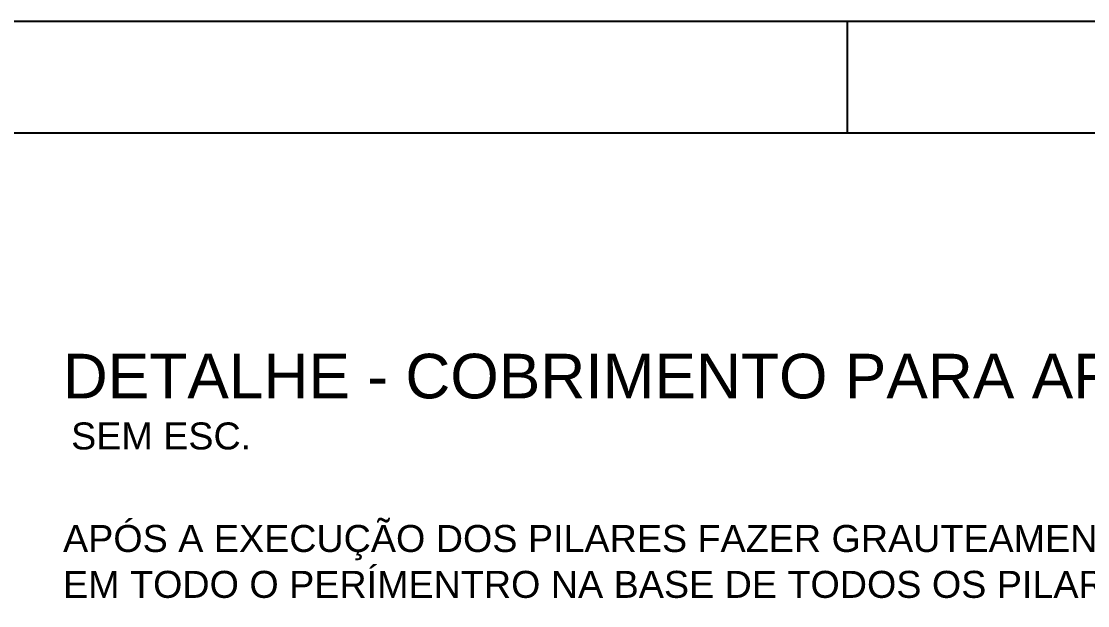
# Model space of a CAD drawing. Extents: x 0 to 119, y 0 to 84.
# Drawn here: x 74.49 to 84.06, y 78.86 to 84.1 of the extents above; entities that cross this region are included whole.
import ezdxf

# ---------------------------------------------------------------- set-up
doc = ezdxf.new("R2010")
doc.units = 0
doc.header["$MEASUREMENT"] = 0
for name, color, linetype in [('15', 12, 'CONTINUOUS'), ('3', 7, 'CONTINUOUS'), ('40', 7, 'CONTINUOUS'), ('7', 232, 'CONTINUOUS')]:
    doc.layers.add(name, color=color, linetype=linetype)
doc.styles.add('TQS_ARIAL', font='arial.ttf')

msp = doc.modelspace()

# ---------------------------------------------------------------- linework, layer by layer
at = {"layer": '40', "linetype": 'Continuous'}
for p, q in [((118.9, 84.099998), (0, 84.100001)), ((81.9, 84.099999), (81.9, 83.099999))]:
    msp.add_line(p, q, dxfattribs=at)
at = {"layer": '7', "color": 232, "linetype": 'Continuous'}
msp.add_line((3, 83.100001), (117.9, 83.099998), dxfattribs=at)

# ---------------------------------------------------------------- texts
at = {"layer": '15', "color": 12, "linetype": 'Continuous', "style": 'TQS_ARIAL'}
msp.add_text('DETALHE - COBRIMENTO PARA ARRANQUES DE PILARES', height=0.4, dxfattribs=at).set_placement((74.862583, 80.719398))
at = {"layer": '3', "color": 7, "linetype": 'Continuous', "style": 'TQS_ARIAL'}
for s, p in [('SEM ESC.', (74.937662, 80.261545)), ('APÓS A EXECUÇÃO DOS PILARES FAZER GRAUTEAMENTO DE 5,0 CMS DE ESPESSURA ', (74.865535, 79.342275)), ('EM TODO O PERÍMENTRO NA BASE DE TODOS OS PILARES NA REGIÃO _', (74.865535, 78.930875))]:
    msp.add_text(s, height=0.242, dxfattribs=at).set_placement(p)

doc.saveas('drawing.dxf')
